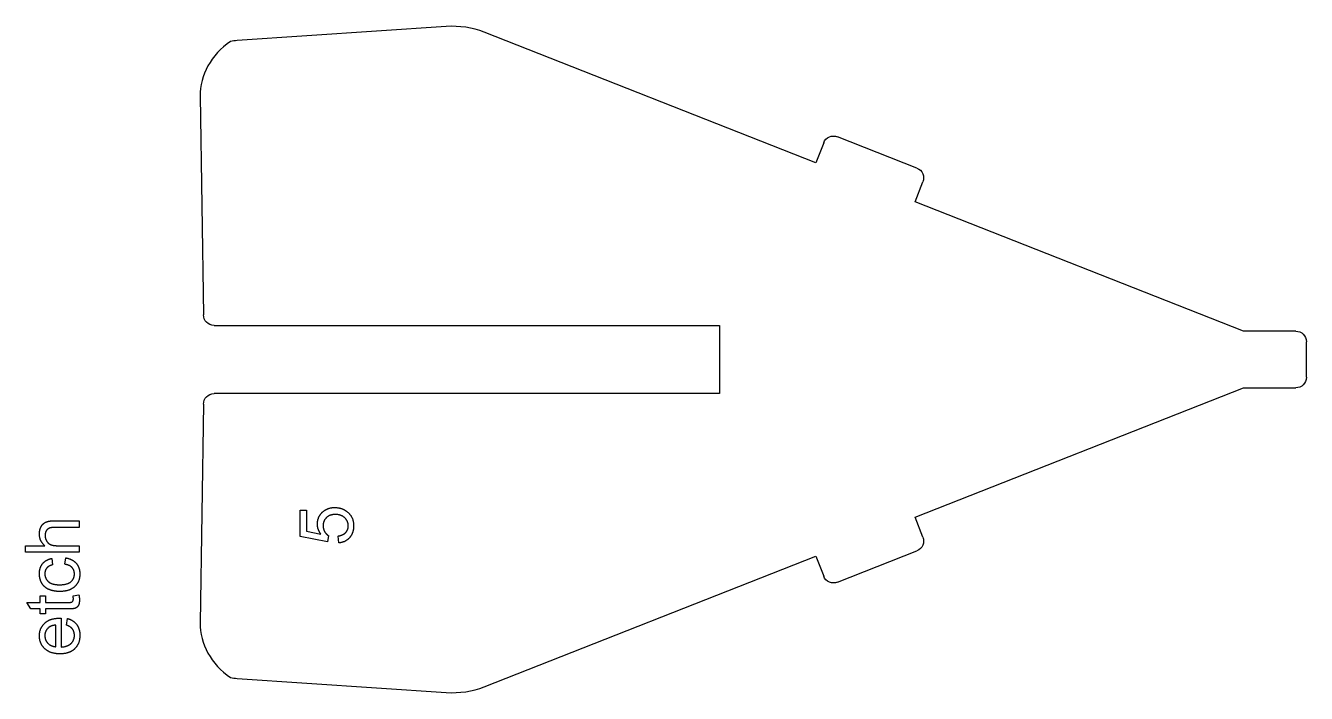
# Model space of a CAD drawing. Header units: millimetres. Extents: x -18 to 102, y -35 to 28.
import ezdxf

# ---------------------------------------------------------------- set-up
doc = ezdxf.new("R2010")
doc.units = ezdxf.units.MM

msp = doc.modelspace()

# ---------------------------------------------------------------- linework, layer by layer
at = {"layer": 'OUTER_PROFILES'}
for p, q in [((21.74, 28.02), (2.16, 26.7)), ((56.39, 15.25), (25.3, 27.5)), ((-1.31, 21.49), (-1, 0.98)), ((57.13, 17.12), (56.39, 15.25)), ((65.87, 14.75), (58.42, 17.68)), ((65.7, 11.59), (66.43, 13.45)), ((96.47, -0.54), (65.7, 11.59)), ((0, 0), (47.36, 0)), ((47.36, 0), (47.36, -6.4)), ((101.37, -0.54), (96.47, -0.54)), ((102.37, -4.86), (102.37, -1.54)), ((65.7, -17.99), (96.47, -5.86)), ((96.47, -5.86), (101.37, -5.86)), ((47.36, -6.4), (0, -6.4)), ((-1, -7.38), (-1.31, -27.89)), ((66.43, -19.85), (65.7, -17.99)), ((58.42, -24.08), (65.87, -21.15)), ((25.3, -33.9), (56.39, -21.65)), ((56.39, -21.65), (57.13, -23.52)), ((2.16, -33.1), (21.74, -34.42))]:
    msp.add_line(p, q, dxfattribs=at)
at = {"layer": 'OUTER_PROFILES', "extrusion": (0, 0, -1)}
for centre, start, end in [((-58.06, 16.75), 21.5071, 111.5071), ((-65.5, 13.82), 111.5071, 201.5071), ((0, 1), 270, 359.1259), ((-101.37, -1.54), 90, 180), ((-101.37, -4.86), 180, 270), ((0, -7.4), 0.8741, 90), ((-65.5, -20.22), 158.4929, 248.4929), ((-58.06, -23.15), 248.4929, 338.4929)]:
    msp.add_arc(centre, 1, start, end, dxfattribs=at)
at = {"layer": 'OUTER_PROFILES'}
for centre, major_axis, start_param, end_param in [((5.55, 21.95), (6.72, 1.59), 1.991815, 2.951937), ((5.55, -28.35), (6.72, -1.59), 3.331248, 4.29137)]:
    msp.add_ellipse(centre, major_axis=major_axis, ratio=0.868829, start_param=start_param, end_param=end_param, dxfattribs=at)
for points in [[(25.3, 27.5), (24.23, 27.92), (22.99, 28.11), (21.74, 28.02)], [(2.16, 26.7), (1.95, 26.69), (1.75, 26.66), (1.54, 26.63)], [(1.54, -33.03), (1.75, -33.06), (1.95, -33.09), (2.16, -33.1)], [(21.74, -34.42), (22.99, -34.51), (24.23, -34.32), (25.3, -33.9)]]:
    msp.add_open_spline(points, degree=3, dxfattribs=at)
at = {"layer": 'TEXT'}
for p, q in [((8.07, -19.8), (8.07, -17.32)), ((8.07, -17.32), (8.65, -17.32)), ((8.65, -17.32), (8.65, -19.31)), ((-14.96, -18.32), (-12.66, -18.32)), ((-12.66, -18.94), (-14.96, -18.94)), ((-12.66, -18.32), (-12.66, -18.94)), ((10.63, -20.29), (8.07, -19.8)), ((8.65, -19.31), (10, -19.58)), ((10.71, -19.71), (10.63, -20.29)), ((11.69, -20.4), (11.63, -19.75)), ((-17.66, -21.27), (-17.66, -20.66)), ((-17.66, -20.66), (-15.87, -20.66)), ((-12.66, -21.27), (-17.66, -21.27)), ((-14.65, -20.66), (-12.66, -20.66)), ((-12.66, -20.66), (-12.66, -21.27)), ((-15.22, -21.86), (-15.13, -22.45)), ((-13.99, -22.4), (-13.91, -21.8)), ((-17.18, -26.59), (-17.55, -25.98)), ((-17.55, -25.98), (-16.29, -25.98)), ((-16.29, -25.98), (-16.29, -25.37)), ((-16.29, -25.37), (-15.81, -25.37)), ((-15.81, -25.37), (-15.81, -25.98)), ((-15.81, -25.98), (-13.69, -25.98)), ((-13.21, -25.37), (-12.67, -25.28)), ((-16.29, -26.59), (-17.18, -26.59)), ((-16.29, -27.04), (-16.29, -26.59)), ((-15.81, -27.04), (-16.29, -27.04)), ((-13.72, -26.59), (-15.81, -26.59)), ((-15.81, -26.59), (-15.81, -27.04)), ((-14.32, -27.46), (-14.32, -30.16)), ((-13.83, -28.11), (-13.75, -27.48)), ((-14.82, -30.13), (-14.82, -28.1))]:
    msp.add_line(p, q, dxfattribs=at)
for points in [[(9.68, -18.64), (9.68, -17.98), (10.14, -17.53)], [(10.14, -17.53), (10.59, -17.08), (11.3, -17.08)], [(11.36, -17.73), (10.83, -17.73), (10.53, -18.03)], [(11.3, -17.08), (11.98, -17.08), (12.48, -17.48)], [(12.24, -18.04), (11.91, -17.73), (11.36, -17.73)], [(12.48, -17.48), (13.08, -17.96), (13.08, -18.79)], [(-16.37, -19.57), (-16.37, -19.17), (-16.21, -18.87)], [(-16.21, -18.87), (-16.05, -18.58), (-15.77, -18.45)], [(-15.63, -19.14), (-15.84, -19.34), (-15.84, -19.7)], [(-15.77, -18.45), (-15.49, -18.32), (-14.96, -18.32)], [(-14.96, -18.94), (-15.42, -18.94), (-15.63, -19.14)], [(10, -19.58), (9.68, -19.13), (9.68, -18.64)], [(10.53, -18.03), (10.22, -18.32), (10.22, -18.8)], [(10.22, -18.8), (10.22, -19.1), (10.36, -19.34)], [(12.58, -18.79), (12.58, -18.35), (12.24, -18.04)], [(12.34, -19.42), (12.58, -19.16), (12.58, -18.79)], [(13.08, -18.79), (13.08, -19.47), (12.7, -19.9)], [(-15.87, -20.66), (-16.37, -20.23), (-16.37, -19.57)], [(-15.84, -19.7), (-15.84, -19.97), (-15.7, -20.21)], [(-15.7, -20.21), (-15.56, -20.45), (-15.31, -20.56)], [(10.36, -19.34), (10.49, -19.57), (10.71, -19.71)], [(11.63, -19.75), (12.1, -19.68), (12.34, -19.42)], [(12.7, -19.9), (12.32, -20.34), (11.69, -20.4)], [(-15.31, -20.56), (-15.07, -20.66), (-14.65, -20.66)], [(-16.37, -23.3), (-16.37, -22.71), (-16.07, -22.34)], [(-16.07, -22.34), (-15.77, -21.96), (-15.22, -21.86)], [(-15.68, -22.75), (-15.86, -22.97), (-15.86, -23.28)], [(-15.13, -22.45), (-15.49, -22.54), (-15.68, -22.75)], [(-13.31, -22.71), (-13.53, -22.47), (-13.99, -22.4)], [(-13.91, -21.8), (-13.29, -21.9), (-12.93, -22.3)], [(-13.09, -23.31), (-13.09, -22.95), (-13.31, -22.71)], [(-12.93, -22.3), (-12.58, -22.71), (-12.58, -23.31)], [(-16.15, -24.17), (-16.37, -23.77), (-16.37, -23.3)], [(-15.86, -23.28), (-15.86, -23.74), (-15.53, -24.03)], [(-13.42, -24.04), (-13.09, -23.76), (-13.09, -23.31)], [(-12.58, -23.31), (-12.58, -24.05), (-13.07, -24.5)], [(-15.49, -24.76), (-15.93, -24.56), (-16.15, -24.17)], [(-15.53, -24.03), (-15.2, -24.32), (-14.48, -24.32)], [(-14.46, -24.95), (-15.05, -24.95), (-15.49, -24.76)], [(-14.48, -24.32), (-13.75, -24.32), (-13.42, -24.04)], [(-13.07, -24.5), (-13.55, -24.95), (-14.46, -24.95)], [(-13.69, -25.98), (-13.43, -25.98), (-13.35, -25.95)], [(-13.35, -25.95), (-13.28, -25.92), (-13.23, -25.84)], [(-13.23, -25.84), (-13.19, -25.77), (-13.19, -25.63)], [(-13.19, -25.63), (-13.19, -25.53), (-13.21, -25.37)], [(-12.72, -26.26), (-12.83, -26.44), (-13, -26.52)], [(-12.62, -25.74), (-12.62, -26.07), (-12.72, -26.26)], [(-12.67, -25.28), (-12.62, -25.54), (-12.62, -25.74)], [(-15.87, -27.92), (-15.38, -27.46), (-14.48, -27.46)], [(-14.48, -27.46), (-14.43, -27.46), (-14.32, -27.46)], [(-13.75, -27.48), (-13.2, -27.63), (-12.89, -28.03)], [(-13, -26.52), (-13.17, -26.59), (-13.72, -26.59)], [(-16.37, -29.1), (-16.37, -28.38), (-15.87, -27.92)], [(-15.51, -28.34), (-15.86, -28.63), (-15.86, -29.1)], [(-14.82, -28.1), (-15.28, -28.14), (-15.51, -28.34)], [(-13.26, -28.49), (-13.44, -28.25), (-13.83, -28.11)], [(-13.09, -29.07), (-13.09, -28.73), (-13.26, -28.49)], [(-12.89, -28.03), (-12.58, -28.44), (-12.58, -29.07)], [(-15.86, -30.32), (-16.37, -29.85), (-16.37, -29.1)], [(-15.86, -29.1), (-15.86, -29.52), (-15.58, -29.81)], [(-15.58, -29.81), (-15.3, -30.1), (-14.82, -30.13)], [(-14.32, -30.16), (-13.72, -30.13), (-13.4, -29.82)], [(-13.4, -29.82), (-13.09, -29.52), (-13.09, -29.07)], [(-12.58, -29.07), (-12.58, -29.86), (-13.07, -30.33)], [(-14.44, -30.8), (-15.36, -30.8), (-15.86, -30.32)], [(-13.07, -30.33), (-13.56, -30.8), (-14.44, -30.8)]]:
    msp.add_open_spline(points, degree=2, dxfattribs=at)

doc.saveas('drawing.dxf')
